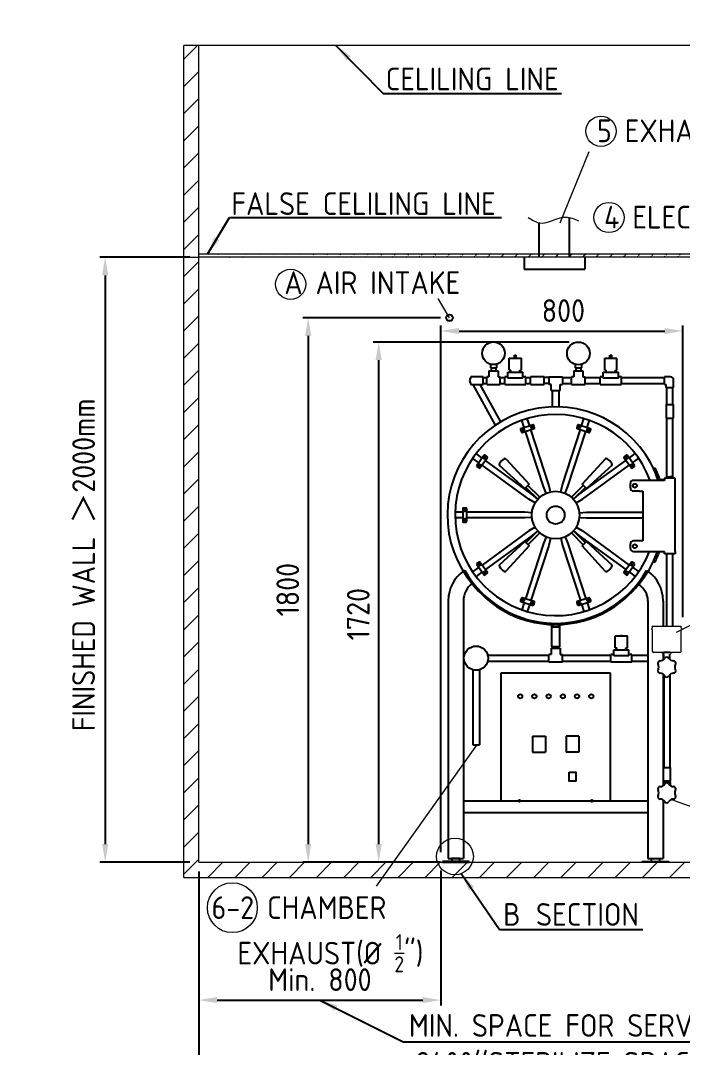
# Model space of a CAD drawing. Header units: millimetres. Extents: x 520436 to 532156, y 98171 to 106411.
# Drawn here: x 524059 to 526247, y 99896 to 103291 of the extents above; entities that cross this region are included whole.
import ezdxf

# ---------------------------------------------------------------- set-up
doc = ezdxf.new("R2010")
doc.units = ezdxf.units.MM
doc.linetypes.add('HIDDEN', pattern=[9.525, 6.35, -3.175])
doc.layers.get('0').update_dxf_attribs({"lineweight": 25})
for name, color, linetype, lineweight in [('D', 3, 'Continuous', 13), ('H', 2, 'HIDDEN', 15), ('S', 4, 'Continuous', 15)]:
    doc.layers.add(name, color=color, linetype=linetype, lineweight=lineweight)
doc.styles.get("Standard").update_dxf_attribs({"font": 'KAIU.TTF'})
doc.styles.add('STU25', font='isocp2.shx')
doc.dimstyles.new('STU25', dxfattribs={"dimscale": 30, "dimtxt": 2.5, "dimasz": 2, "dimexe": 0.6, "dimexo": 1, "dimgap": 1, "dimtad": 1, "dimdsep": 46, "dimtxsty": 'STU25', "dimcen": 2, "dimazin": 2, "dimtfac": 1, "dimtmove": 0, "dimatfit": 3, "dimfxl": 0, "dimtolj": 1, "dimtzin": 0, "dimarcsym": 0})
doc.dimstyles.new('STU25$7', dxfattribs={"dimscale": 30, "dimtxt": 2.5, "dimasz": 2, "dimexe": 1.25, "dimexo": 0.625, "dimgap": 1, "dimtad": 0, "dimdec": 4, "dimdsep": 46, "dimtxsty": 'STU25', "dimcen": 2.5, "dimazin": 2, "dimtfac": 1, "dimtdec": 4, "dimtmove": 0, "dimatfit": 3, "dimfxl": 0, "dimtolj": 1, "dimtzin": 0, "dimarcsym": 0})

# ---------------------------------------------------------------- blocks, each defined once
blk = doc.blocks.new('*D4')
at = {"layer": 'D', "color": 0, "linetype": 'Continuous', "lineweight": -2}
for p, q in [((525448.3, 100541.3), (525448.3, 102282.4)), ((526248.3, 101318.3), (526248.3, 102282.4)), ((525508.3, 102264.4), (526188.3, 102264.4))]:
    blk.add_line(p, q, dxfattribs=at)
at = {"layer": 'D', "color": 0}
for points in [[(525508.3, 102274.4), (525508.3, 102254.4), (525448.3, 102264.4)], [(526188.3, 102254.4), (526188.3, 102274.4), (526248.3, 102264.4)]]:
    blk.add_solid(points, dxfattribs=at)
at = {"layer": 'Defpoints', "color": 0}
for p in [(526248.3, 102264.4), (526248.3, 101288.3), (525448.3, 100511.3)]:
    blk.add_point(p, dxfattribs=at)
at = {"layer": 'D', "color": 0, "insert": (525853.3, 102331.9), "char_height": 75, "attachment_point": 5, "style": 'STU25'}
blk.add_mtext('\\A1;800', dxfattribs=at)
blk = doc.blocks.new('*D7')
at = {"layer": 'D', "color": 0, "lineweight": -2}
for p, q in [((525448.3, 100481.3), (525448.3, 100034.8)), ((524648.3, 100478.3), (524648.3, 100034.8)), ((524708.3, 100052.8), (525388.3, 100052.8))]:
    blk.add_line(p, q, dxfattribs=at)
at = {"layer": 'D', "color": 0}
for points in [[(524708.3, 100062.8), (524708.3, 100042.8), (524648.3, 100052.8)], [(525388.3, 100042.8), (525388.3, 100062.8), (525448.3, 100052.8)]]:
    blk.add_solid(points, dxfattribs=at)
at = {"layer": 'Defpoints', "color": 0}
for p in [(524648.3, 100508.3), (525448.3, 100511.3), (525448.3, 100052.8)]:
    blk.add_point(p, dxfattribs=at)
at = {"layer": 'D', "color": 0, "insert": (525048.3, 100120.3), "char_height": 75, "attachment_point": 5, "style": 'STU25'}
blk.add_mtext('\\A1;Min. 800', dxfattribs=at)
blk = doc.blocks.new('*D9')
at = {"layer": 'D', "color": 0, "lineweight": -2}
for p, q in [((525446.7, 102308.3), (524991.5, 102308.3)), ((525009.5, 102248.3), (525009.5, 100568.3)), ((525446.7, 100508.3), (524991.5, 100508.3))]:
    blk.add_line(p, q, dxfattribs=at)
at = {"layer": 'D', "color": 0}
for points in [[(525019.5, 102248.3), (524999.5, 102248.3), (525009.5, 102308.3)], [(524999.5, 100568.3), (525019.5, 100568.3), (525009.5, 100508.3)]]:
    blk.add_solid(points, dxfattribs=at)
at = {"layer": 'Defpoints', "color": 0}
for p in [(525476.7, 102308.3), (525009.5, 100508.3), (525476.7, 100508.3)]:
    blk.add_point(p, dxfattribs=at)
at = {"layer": 'D', "color": 0, "insert": (524942, 101409.4), "char_height": 75, "attachment_point": 5, "rotation": 90, "style": 'STU25'}
blk.add_mtext('\\A1;1800', dxfattribs=at)
blk = doc.blocks.new('*D15')
at = {"layer": 'D', "color": 0, "lineweight": -2}
for p, q in [((527048.3, 100527.8), (527048.3, 99750.9)), ((524648.3, 100478.3), (524648.3, 99750.9)), ((524708.3, 99768.9), (526988.3, 99768.9))]:
    blk.add_line(p, q, dxfattribs=at)
at = {"layer": 'D', "color": 0}
for points in [[(524708.3, 99778.9), (524708.3, 99758.9), (524648.3, 99768.9)], [(526988.3, 99758.9), (526988.3, 99778.9), (527048.3, 99768.9)]]:
    blk.add_solid(points, dxfattribs=at)
at = {"layer": 'Defpoints', "color": 0}
for p in [(527048.3, 100557.8), (524648.3, 100508.3), (527048.3, 99768.9)]:
    blk.add_point(p, dxfattribs=at)
at = {"layer": 'D', "color": 0, "insert": (525867.1, 99840.1), "char_height": 75, "attachment_point": 5, "style": 'STU25'}
blk.add_mtext('\\A1;2400((STERILIZE SPACE))', dxfattribs=at)
blk = doc.blocks.new('*D18')
at = {"layer": 'D', "color": 0, "lineweight": -2}
for p, q in [((524618.3, 102508.3), (524320.3, 102508.3)), ((524338.3, 102448.3), (524338.3, 100568.3)), ((524618.3, 100508.3), (524320.3, 100508.3))]:
    blk.add_line(p, q, dxfattribs=at)
at = {"layer": 'D', "color": 0}
for points in [[(524348.3, 102448.3), (524328.3, 102448.3), (524338.3, 102508.3)], [(524328.3, 100568.3), (524348.3, 100568.3), (524338.3, 100508.3)]]:
    blk.add_solid(points, dxfattribs=at)
at = {"layer": 'Defpoints', "color": 0}
for p in [(524648.3, 102508.3), (524338.3, 100508.3), (524648.3, 100508.3)]:
    blk.add_point(p, dxfattribs=at)
at = {"layer": 'D', "color": 0, "insert": (524229.6, 100941.5), "char_height": 75, "attachment_point": 1, "rotation": 90, "style": 'STU25'}
blk.add_mtext('\\A1;FINISHED WALL {\\f標楷體|b0|i0|c136|p65;＞}2000mm', dxfattribs=at)
blk = doc.blocks.new('*D20')
at = {"layer": 'D', "color": 0, "linetype": 'Continuous', "lineweight": -2}
for p, q in [((525872.8, 102228.1), (525224.6, 102228.1)), ((525242.6, 102168.1), (525242.6, 100568.3)), ((525354.7, 100508.3), (525224.6, 100508.3))]:
    blk.add_line(p, q, dxfattribs=at)
at = {"layer": 'D', "color": 0}
for points in [[(525252.6, 102168.1), (525232.6, 102168.1), (525242.6, 102228.1)], [(525232.6, 100568.3), (525252.6, 100568.3), (525242.6, 100508.3)]]:
    blk.add_solid(points, dxfattribs=at)
at = {"layer": 'Defpoints', "color": 0}
for p in [(525902.8, 102228.1), (525242.6, 100508.3), (525384.7, 100508.3)]:
    blk.add_point(p, dxfattribs=at)
at = {"layer": 'D', "color": 0, "insert": (525175.1, 101328.4), "char_height": 75, "attachment_point": 5, "rotation": 90, "style": 'STU25'}
blk.add_mtext('\\A1;{\\Fisocp2.shx;1720}', dxfattribs=at)

msp = doc.modelspace()

# ---------------------------------------------------------------- hatches: boundary and pattern name
at = {"layer": 'H', "linetype": 'HIDDEN', "ltscale": 5}
h = msp.add_hatch(dxfattribs=at)
h.set_pattern_fill('ANSI31', color=256, scale=20, style=0)
h.set_pattern_definition([(45, (758962.125, 120024.62), (-44.90128, 44.90128), [])])
h.paths.add_polyline_path([(527098.286, 100458.328), (527098.286, 103208.328), (527048.286, 103208.328), (527048.286, 100508.328), (524648.286, 100508.328), (524648.286, 103208.328), (524598.286, 103208.328), (524598.286, 100458.328)])
at = {"layer": 'H'}
h = msp.add_hatch(dxfattribs=at)
h.set_pattern_fill('ANSI31', color=256, scale=10, style=0)
h.set_pattern_definition([(45, (762191.374, 120024.62), (-22.4506403, 22.4506403), [])])
edge = h.paths.add_edge_path()
edge.add_line((527048.286, 102518.328), (524648.286, 102518.328))
edge.add_line((527048.286, 102508.328), (524648.286, 102508.328))

# ---------------------------------------------------------------- linework, layer by layer
at = {"linetype": 'Continuous'}
for p, q in [((525773.786, 102508.328), (525773.786, 102621.725)), ((525873.786, 102508.328), (525873.786, 102639.635)), ((525723.786, 102508.328), (525723.786, 102469.185)), ((525923.786, 102508.328), (525923.786, 102469.185)), ((525723.786, 102469.185), (525923.786, 102469.185)), ((525691.362, 102174.561), (525691.362, 102184.561)), ((525691.362, 102184.561), (525697.362, 102184.561)), ((525697.362, 102174.561), (525697.362, 102184.561)), ((526007.286, 102174.561), (526007.286, 102184.561)), ((526007.286, 102184.561), (526013.286, 102184.561)), ((526013.286, 102174.561), (526013.286, 102184.561)), ((525612.352, 102154.409), (525612.352, 102143.051)), ((525612.352, 102143.051), (525632.352, 102143.051)), ((525614.352, 102143.051), (525614.352, 102133.051)), ((525630.352, 102143.051), (525630.352, 102133.051)), ((525630.352, 102143.051), (525630.352, 102133.051)), ((525632.352, 102154.409), (525632.352, 102143.051)), ((525674.362, 102174.561), (525714.362, 102174.561)), ((525674.362, 102134.561), (525674.362, 102174.561)), ((525714.362, 102134.561), (525714.362, 102174.561)), ((525892.786, 102154.409), (525892.786, 102143.051)), ((525892.786, 102143.051), (525912.786, 102143.051)), ((525894.786, 102143.051), (525894.786, 102133.051)), ((525910.786, 102143.051), (525910.786, 102133.051)), ((525910.786, 102143.051), (525910.786, 102133.051)), ((525912.786, 102154.409), (525912.786, 102143.051)), ((525990.286, 102174.561), (526030.286, 102174.561)), ((525990.286, 102134.561), (525990.286, 102174.561)), ((526030.286, 102134.561), (526030.286, 102174.561)), ((525547.786, 102113.051), (525542.786, 102100.551)), ((525587.786, 102113.051), (525547.786, 102113.051)), ((525587.786, 102088.051), (525587.786, 102113.051)), ((525587.786, 102110.551), (525599.852, 102110.551)), ((525599.852, 102088.051), (525599.852, 102113.051)), ((525607.352, 102113.051), (525599.852, 102113.051)), ((525607.352, 102133.051), (525607.352, 102113.051)), ((525607.352, 102133.051), (525637.352, 102133.051)), ((525612.352, 102133.051), (525632.352, 102133.051)), ((525637.352, 102133.051), (525637.352, 102113.051)), ((525637.352, 102113.051), (525644.852, 102113.051)), ((525644.852, 102088.051), (525644.852, 102113.051)), ((525644.852, 102110.551), (525659.362, 102110.551)), ((525659.362, 102088.051), (525659.362, 102113.051)), ((525669.362, 102113.051), (525659.362, 102113.051)), ((525669.362, 102118.051), (525669.362, 102128.051)), ((525669.362, 102128.051), (525719.362, 102128.051)), ((525669.362, 102108.051), (525669.362, 102118.051)), ((525674.362, 102134.561), (525679.362, 102134.561)), ((525679.362, 102128.051), (525679.362, 102134.561)), ((525709.362, 102134.561), (525714.362, 102134.561)), ((525709.362, 102128.051), (525709.362, 102134.561)), ((525719.362, 102118.051), (525719.362, 102128.051)), ((525719.362, 102108.051), (525719.362, 102118.051)), ((525729.362, 102113.051), (525719.362, 102113.051)), ((525729.362, 102088.051), (525729.362, 102113.051)), ((525729.362, 102110.551), (525744.897, 102110.551)), ((525744.897, 102088.051), (525744.897, 102113.051)), ((525789.897, 102113.051), (525744.897, 102113.051)), ((525789.897, 102088.051), (525789.897, 102113.051)), ((525805.286, 102110.551), (525789.897, 102110.551)), ((525805.286, 102113.051), (525805.286, 102088.051)), ((525805.286, 102113.051), (525850.286, 102113.051)), ((525850.286, 102113.051), (525850.286, 102088.051)), ((525850.286, 102110.551), (525880.286, 102110.551)), ((525880.286, 102088.051), (525880.286, 102113.051)), ((525887.786, 102113.051), (525880.286, 102113.051)), ((525887.786, 102133.051), (525917.786, 102133.051)), ((525887.786, 102133.051), (525887.786, 102113.051)), ((525892.786, 102133.051), (525912.786, 102133.051)), ((525917.786, 102133.051), (525917.786, 102113.051)), ((525917.786, 102113.051), (525925.286, 102113.051)), ((525925.286, 102088.051), (525925.286, 102113.051)), ((525925.286, 102110.551), (525975.286, 102110.551)), ((525975.286, 102088.051), (525975.286, 102113.051)), ((525985.286, 102113.051), (525975.286, 102113.051)), ((525985.286, 102128.051), (526035.286, 102128.051)), ((525985.286, 102118.051), (525985.286, 102128.051)), ((525985.286, 102108.051), (525985.286, 102118.051)), ((525990.286, 102134.561), (525995.286, 102134.561)), ((525995.286, 102128.051), (525995.286, 102134.561)), ((526025.286, 102134.561), (526030.286, 102134.561)), ((526025.286, 102128.051), (526025.286, 102134.561)), ((526035.286, 102118.051), (526035.286, 102128.051)), ((526035.286, 102108.051), (526035.286, 102118.051)), ((526045.286, 102113.051), (526035.286, 102113.051)), ((526045.286, 102088.051), (526045.286, 102113.051)), ((526045.286, 102110.551), (526187.742, 102110.551)), ((526187.742, 102088.051), (526187.742, 102113.051)), ((526207.742, 102113.051), (526187.742, 102113.051)), ((525542.786, 102100.551), (525547.786, 102088.051)), ((525547.786, 102088.051), (525587.786, 102088.051)), ((525554.122, 102088.051), (525627.988, 101953.112)), ((525577.216, 102088.051), (525644.903, 101963.814)), ((525587.786, 102090.551), (525599.852, 102090.551)), ((525599.852, 102088.051), (525644.852, 102088.051)), ((525644.852, 102090.551), (525659.362, 102090.551)), ((525659.362, 102088.051), (525729.362, 102088.051)), ((525719.362, 102108.051), (525669.362, 102108.051)), ((525729.362, 102090.551), (525744.897, 102090.551)), ((525744.897, 102088.051), (525789.897, 102088.051)), ((525805.286, 102090.551), (525789.897, 102090.551)), ((525812.786, 102088.051), (525805.286, 102088.051)), ((525812.786, 102068.051), (525812.786, 102088.051)), ((525842.786, 102088.051), (525850.286, 102088.051)), ((525842.786, 102068.051), (525842.786, 102088.051)), ((525850.286, 102090.551), (525880.286, 102090.551)), ((525880.286, 102088.051), (525925.286, 102088.051)), ((525925.286, 102090.551), (525975.286, 102090.551)), ((525975.286, 102088.051), (526045.286, 102088.051)), ((526035.286, 102108.051), (525985.286, 102108.051)), ((526045.286, 102090.551), (526187.742, 102090.551)), ((526187.742, 102088.051), (526192.742, 102088.051)), ((526192.742, 102078.051), (526192.742, 102088.051)), ((526192.742, 102078.051), (526217.742, 102078.051)), ((526195.242, 102021.051), (526195.242, 102078.051)), ((526215.242, 102021.051), (526215.242, 102078.051)), ((526217.742, 102078.051), (526217.742, 102103.051)), ((525812.786, 102068.051), (525842.786, 102068.051)), ((526192.742, 102021.051), (526217.742, 102021.051)), ((526192.742, 102021.051), (526192.742, 101976.051)), ((526217.742, 101976.051), (526217.742, 102021.051)), ((526192.742, 101976.051), (526217.742, 101976.051)), ((526195.242, 101778.051), (526195.242, 101976.051)), ((526215.242, 101778.051), (526215.242, 101976.051)), ((525663.723, 101841.309), (525740.384, 101758.302)), ((525915.187, 101758.302), (525992.017, 101841.496)), ((525725.535, 101743.453), (525642.341, 101820.283)), ((526013.043, 101820.114), (525930.036, 101743.453)), ((526187.742, 101770.551), (526084.742, 101770.551)), ((526222.742, 101778.051), (526187.742, 101778.051)), ((526187.742, 101778.051), (526187.742, 101770.551)), ((526198.276, 101782.087), (526197.733, 101781.545)), ((526197.733, 101778.593), (526197.733, 101781.545)), ((526198.276, 101782.087), (526205.242, 101782.087)), ((526212.209, 101782.087), (526205.242, 101782.087)), ((526212.209, 101782.087), (526212.751, 101781.545)), ((526212.751, 101778.593), (526212.751, 101781.545)), ((526222.742, 101770.551), (526222.742, 101778.051)), ((526222.742, 101535.551), (526222.742, 101770.551)), ((525740.384, 101758.302), (525725.535, 101743.453)), ((525729.601, 101747.518), (525768.844, 101708.276)), ((525775.561, 101714.993), (525736.319, 101754.236)), ((525919.253, 101754.236), (525880.01, 101714.993)), ((525886.728, 101708.276), (525925.97, 101747.518)), ((525930.036, 101743.453), (525915.187, 101758.302)), ((526104.742, 101735.551), (526115.742, 101735.551)), ((526115.742, 101735.551), (526115.742, 101570.551)), ((525768.844, 101603.827), (525729.601, 101564.584)), ((525925.97, 101564.584), (525886.728, 101603.827)), ((525642.528, 101491.988), (525725.535, 101568.65)), ((525725.535, 101568.65), (525740.384, 101553.801)), ((525736.319, 101557.866), (525775.561, 101597.109)), ((525880.01, 101597.109), (525919.253, 101557.866)), ((525915.187, 101553.801), (525930.036, 101568.65)), ((525930.036, 101568.65), (526013.23, 101491.82)), ((526115.742, 101570.551), (526104.742, 101570.551)), ((525740.384, 101553.801), (525663.554, 101470.606)), ((525991.849, 101470.794), (525915.187, 101553.801)), ((526084.742, 101535.551), (526187.742, 101535.551)), ((526187.742, 101528.051), (526187.742, 101535.551)), ((526222.742, 101535.551), (526222.742, 101528.051)), ((526222.742, 101528.051), (526187.742, 101528.051)), ((526195.242, 101288.328), (526195.242, 101528.051)), ((526215.242, 101288.328), (526215.242, 101528.051)), ((526024.828, 101257.061), (526064.828, 101257.061)), ((526024.828, 101217.061), (526024.828, 101257.061)), ((526041.828, 101257.061), (526041.828, 101257.561)), ((526041.828, 101257.561), (526047.828, 101257.561)), ((526047.828, 101257.061), (526047.828, 101257.561)), ((526064.828, 101217.061), (526064.828, 101257.061)), ((525603.312, 101193.051), (525805.286, 101193.051)), ((525812.786, 101195.551), (525805.286, 101195.551)), ((525805.286, 101170.551), (525805.286, 101195.551)), ((525812.786, 101215.551), (525842.786, 101215.551)), ((525812.786, 101215.551), (525812.786, 101195.551)), ((525817.786, 101215.551), (525817.786, 101220.551)), ((525837.786, 101215.551), (525837.786, 101220.551)), ((525842.786, 101215.551), (525842.786, 101195.551)), ((525842.786, 101195.551), (525850.286, 101195.551)), ((525850.286, 101170.551), (525850.286, 101195.551)), ((525850.286, 101193.051), (526009.828, 101193.051)), ((526019.828, 101195.551), (526009.828, 101195.551)), ((526009.828, 101170.551), (526009.828, 101195.551)), ((526019.828, 101210.551), (526069.828, 101210.551)), ((526019.828, 101200.551), (526019.828, 101210.551)), ((526019.828, 101190.551), (526019.828, 101200.551)), ((526024.828, 101217.061), (526029.828, 101217.061)), ((526029.828, 101210.551), (526029.828, 101217.061)), ((526059.828, 101217.061), (526064.828, 101217.061)), ((526059.828, 101210.551), (526059.828, 101217.061)), ((526069.828, 101200.551), (526069.828, 101210.551)), ((526069.828, 101190.551), (526069.828, 101200.551)), ((526079.828, 101195.551), (526069.828, 101195.551)), ((526079.828, 101170.551), (526079.828, 101195.551)), ((526079.828, 101193.051), (526132.786, 101193.051)), ((526185.136, 101180.293), (526185.136, 101194.847)), ((526205.436, 101180.293), (526205.436, 101194.847)), ((525603.312, 101173.051), (525805.286, 101173.051)), ((525805.286, 101170.551), (525850.286, 101170.551)), ((525850.286, 101173.051), (526009.828, 101173.051)), ((526009.828, 101170.551), (526079.828, 101170.551)), ((526069.828, 101190.551), (526019.828, 101190.551)), ((526079.828, 101173.051), (526132.786, 101173.051)), ((526185.286, 101128.403), (526185.286, 100821.497)), ((526205.286, 101128.403), (526205.286, 100821.497)), ((526182.786, 100821.497), (526182.786, 100776.497)), ((526182.786, 100821.497), (526207.786, 100821.497)), ((526207.786, 100776.497), (526207.786, 100821.497)), ((526182.786, 100776.497), (526207.786, 100776.497)), ((526182.786, 100771.497), (526207.786, 100771.497)), ((526182.786, 100771.497), (526182.786, 100761.281)), ((526205.286, 100776.497), (526185.286, 100776.497)), ((526185.286, 100776.497), (526185.286, 100771.497)), ((526205.286, 100776.497), (526205.286, 100771.497)), ((526207.786, 100761.281), (526207.786, 100771.497)), ((525511.065, 100521.328), (525484.507, 100521.328)), ((525484.507, 100521.328), (525484.507, 100511.328)), ((525511.065, 100511.328), (525511.065, 100521.328)), ((526144.507, 100511.328), (526144.507, 100521.328)), ((526171.065, 100521.328), (526171.065, 100511.328)), ((525542.286, 100511.328), (525453.286, 100511.328)), ((525453.286, 100511.328), (525453.286, 100508.328)), ((525453.286, 100508.328), (525542.286, 100508.328)), ((525542.286, 100508.328), (525542.286, 100511.328)), ((526113.286, 100511.328), (526202.286, 100511.328)), ((526113.286, 100508.328), (526113.286, 100511.328)), ((526202.286, 100508.328), (526113.286, 100508.328)), ((526202.286, 100511.328), (526202.286, 100508.328))]:
    msp.add_line(p, q, dxfattribs=at)
for p, q in [((525817.786, 102068.051), (525837.786, 102068.051)), ((525817.786, 102013.912), (525817.786, 102068.051)), ((525837.786, 102068.051), (525837.786, 102013.912)), ((525741.953, 101950.961), (525734.115, 101975.084)), ((525913.619, 101950.961), (525921.457, 101975.084)), ((525711.661, 101939.016), (525714.442, 101930.457)), ((525752.89, 101954.515), (525712.945, 101941.536)), ((525723.882, 101945.09), (525716.044, 101969.213)), ((525716.963, 101929.172), (525756.907, 101942.151)), ((525758.191, 101944.671), (525755.41, 101953.231)), ((525900.162, 101953.231), (525897.38, 101944.671)), ((525898.665, 101942.151), (525938.609, 101929.172)), ((525942.626, 101941.536), (525902.682, 101954.515)), ((525931.689, 101945.09), (525939.527, 101969.213)), ((525941.129, 101930.457), (525943.91, 101939.016)), ((525787.143, 101750.395), (525727.9, 101932.726)), ((525805.213, 101756.266), (525745.97, 101938.597)), ((525850.359, 101756.266), (525909.602, 101938.597)), ((525868.429, 101750.395), (525927.672, 101932.726)), ((525573.834, 101828.816), (525553.313, 101843.724)), ((525585.001, 101844.187), (525564.481, 101859.096)), ((525591.761, 101853.491), (525567.074, 101819.512)), ((525577.591, 101811.871), (525602.278, 101845.849)), ((525601.836, 101848.643), (525594.555, 101853.933)), ((526053.293, 101845.849), (526077.98, 101811.871)), ((526061.017, 101853.933), (526053.736, 101848.643)), ((526088.497, 101819.512), (526063.81, 101853.491)), ((526070.57, 101844.187), (526091.09, 101859.096)), ((526081.738, 101828.816), (526102.258, 101843.724)), ((525567.516, 101816.718), (525574.798, 101811.428)), ((525739.451, 101708.487), (525584.351, 101821.174)), ((525750.619, 101723.859), (525595.519, 101836.546)), ((525904.952, 101723.859), (526060.053, 101836.546)), ((525916.12, 101708.487), (526071.221, 101821.174)), ((526080.774, 101811.428), (526088.055, 101816.718)), ((526151.149, 101809.562), (526156.568, 101812.138)), ((526187.742, 101772.051), (526172.78, 101772.051)), ((525796.383, 101728.269), (525787.143, 101750.395)), ((525810.742, 101732.935), (525805.213, 101756.266)), ((525844.829, 101732.935), (525850.359, 101756.266)), ((525859.188, 101728.269), (525868.429, 101750.395)), ((526074.742, 101745.551), (526074.742, 101760.551)), ((526104.742, 101735.551), (526084.742, 101735.551)), ((525759.932, 101696.019), (525739.451, 101708.487)), ((525768.806, 101708.234), (525750.619, 101723.859)), ((525886.765, 101708.234), (525904.952, 101723.859)), ((525895.64, 101696.019), (525916.12, 101708.487)), ((525520.786, 101677.051), (525520.786, 101635.051)), ((525531.786, 101679.051), (525522.786, 101679.051)), ((525533.786, 101635.051), (525533.786, 101677.051)), ((525520.786, 101665.551), (525495.421, 101665.551)), ((525520.786, 101646.551), (525495.421, 101646.551)), ((525725.501, 101665.551), (525533.786, 101665.551)), ((525725.501, 101646.551), (525533.786, 101646.551)), ((525749.398, 101663.6), (525725.501, 101665.551)), ((525749.398, 101648.502), (525725.501, 101646.551)), ((525906.173, 101663.6), (525930.071, 101665.551)), ((525906.173, 101648.502), (525930.071, 101646.551)), ((525930.071, 101665.551), (526115.742, 101665.551)), ((525930.071, 101646.551), (526115.742, 101646.551)), ((525522.786, 101633.051), (525531.786, 101633.051)), ((525739.451, 101603.615), (525584.351, 101490.928)), ((525759.932, 101616.084), (525739.451, 101603.615)), ((525768.806, 101603.869), (525750.619, 101588.244)), ((525886.765, 101603.869), (525904.952, 101588.244)), ((525895.64, 101616.084), (525916.12, 101603.615)), ((525916.12, 101603.615), (526071.221, 101490.928)), ((525750.619, 101588.244), (525595.519, 101475.557)), ((525796.383, 101583.833), (525787.143, 101561.708)), ((525810.742, 101579.168), (525805.213, 101555.837)), ((525844.829, 101579.168), (525850.359, 101555.837)), ((525859.188, 101583.833), (525868.429, 101561.708)), ((525904.952, 101588.244), (526060.053, 101475.557)), ((526104.742, 101570.551), (526084.742, 101570.551)), ((525787.143, 101561.708), (525727.9, 101379.376)), ((525805.213, 101555.837), (525745.97, 101373.505)), ((525850.359, 101555.837), (525909.602, 101373.505)), ((525868.429, 101561.708), (525927.672, 101379.376)), ((526074.742, 101545.551), (526074.742, 101560.551)), ((525574.798, 101500.674), (525567.516, 101495.384)), ((525602.278, 101466.253), (525577.591, 101500.232)), ((526077.98, 101500.232), (526053.293, 101466.253)), ((526088.055, 101495.384), (526080.774, 101500.674)), ((526151.149, 101502.541), (526156.568, 101499.964)), ((525527.439, 101473.296), (525523.957, 101471.328)), ((525573.834, 101483.287), (525553.313, 101468.378)), ((525585.001, 101467.915), (525564.481, 101453.007)), ((525567.074, 101492.59), (525591.761, 101458.612)), ((525594.555, 101458.169), (525601.836, 101463.459)), ((526053.736, 101463.459), (526061.017, 101458.169)), ((526063.81, 101458.612), (526088.497, 101492.59)), ((526070.57, 101467.915), (526091.09, 101453.007)), ((526081.738, 101483.287), (526102.258, 101468.378)), ((526128.133, 101473.296), (526131.615, 101471.328)), ((525472.786, 101373.03), (525472.786, 100521.328)), ((525522.786, 101373.03), (525522.786, 100521.328)), ((525714.442, 101381.646), (525711.661, 101373.086)), ((525712.945, 101370.566), (525752.89, 101357.588)), ((525723.882, 101367.013), (525716.044, 101342.89)), ((525756.907, 101369.951), (525716.963, 101382.93)), ((525755.41, 101358.872), (525758.191, 101367.431)), ((525897.38, 101367.431), (525900.162, 101358.872)), ((525938.609, 101382.93), (525898.665, 101369.951)), ((525902.682, 101357.588), (525942.626, 101370.566)), ((525931.689, 101367.013), (525939.527, 101342.89)), ((525943.91, 101373.086), (525941.129, 101381.646)), ((526132.786, 101373.03), (526132.786, 100521.328)), ((526182.786, 101373.03), (526182.786, 101288.328)), ((525741.953, 101361.141), (525734.115, 101337.018)), ((525913.619, 101361.141), (525921.457, 101337.018)), ((525814.786, 101220.551), (525814.786, 101298.287)), ((525817.786, 101298.191), (525817.786, 101286.551)), ((525837.786, 101286.551), (525837.786, 101298.191)), ((525840.786, 101298.287), (525840.786, 101220.551)), ((525817.786, 101286.551), (525837.786, 101286.551)), ((525840.786, 101220.551), (525814.786, 101220.551)), ((526182.786, 101201.328), (526182.786, 101177.089)), ((526195.286, 101201.328), (526185.136, 101201.328)), ((526205.436, 101201.328), (526195.286, 101201.328)), ((526185.136, 101180.293), (526185.136, 101178.889)), ((526205.436, 101178.889), (526205.436, 101180.293)), ((525553.582, 101143.504), (525553.582, 100896.503)), ((525575.582, 101143.504), (525575.582, 100896.503)), ((526009.036, 101133.828), (525646.536, 101133.828)), ((525646.536, 101133.828), (525646.536, 100711.328)), ((526009.036, 100711.328), (526009.036, 101133.828)), ((526182.786, 101130.34), (526182.786, 100761.282)), ((525751.186, 100925.328), (525751.186, 100872.828)), ((525751.186, 100925.328), (525793.886, 100925.328)), ((525793.886, 100925.328), (525793.886, 100872.828)), ((525904.886, 100925.328), (525862.186, 100925.328)), ((525862.186, 100925.328), (525862.186, 100872.828)), ((525904.886, 100925.328), (525904.886, 100872.828)), ((525553.582, 100896.503), (525575.582, 100896.503)), ((525751.186, 100872.828), (525793.886, 100872.828)), ((525904.886, 100872.828), (525862.186, 100872.828)), ((525522.786, 100711.328), (526132.786, 100711.328)), ((525646.536, 100711.328), (526009.036, 100711.328)), ((526182.786, 100714.531), (526182.786, 100521.328)), ((525522.786, 100672.828), (526132.786, 100672.828)), ((525472.786, 100521.328), (525522.786, 100521.328)), ((526132.786, 100521.328), (526182.786, 100521.328))]:
    msp.add_line(p, q)
at = {"color": 7, "linetype": 'Continuous', "lineweight": 15}
for p, q in [((526147.286, 101288.328), (526243.286, 101288.328)), ((526147.286, 101288.328), (526147.286, 101282.112)), ((526147.286, 101276.544), (526147.286, 101206.328)), ((526243.286, 101282.112), (526243.286, 101288.328)), ((526243.286, 101206.328), (526243.286, 101276.544)), ((526238.286, 101201.328), (526152.286, 101201.328))]:
    msp.add_line(p, q, dxfattribs=at)
msp.add_lwpolyline([(525872.536, 100806.678), (525894.536, 100806.678), (525894.536, 100776.478), (525872.536, 100776.478)], close=True)
for centre, radius in [((525476.655, 102308.328), 10.761), ((525720.66, 101937.208), 3.5), ((525749.192, 101946.479), 3.5), ((525906.379, 101946.479), 3.5), ((525934.911, 101937.208), 3.5), ((525593.493, 101844.816), 3.5), ((526062.079, 101844.816), 3.5), ((525575.859, 101820.545), 3.5), ((526079.712, 101820.545), 3.5), ((526089.742, 101753.051), 6.5), ((525527.286, 101671.051), 3.5), ((525827.786, 101656.051), 29.644), ((525527.286, 101641.051), 3.5), ((526089.742, 101553.051), 6.5), ((525575.859, 101491.557), 3.5), ((525593.493, 101467.286), 3.5), ((526062.079, 101467.286), 3.5), ((526079.712, 101491.557), 3.5), ((525720.66, 101374.894), 3.5), ((525749.192, 101365.623), 3.5), ((525906.379, 101365.623), 3.5), ((525934.911, 101374.894), 3.5), ((525710.536, 101056.828), 7), ((525757.536, 101056.828), 7), ((525804.536, 101056.828), 7), ((525851.536, 101056.828), 7), ((525898.536, 101056.828), 7), ((525945.536, 101056.828), 7), ((525707.786, 100711.328), 3), ((525947.786, 100711.328), 3)]:
    msp.add_circle(centre, radius)
at = {"linetype": 'Continuous'}
for centre, radius in [((525622.352, 102190.765), 37.5), ((525902.786, 102190.551), 37.5), ((525827.786, 101656.051), 78.75), ((525564.582, 101183.051), 40)]:
    msp.add_circle(centre, radius, dxfattribs=at)
for centre, radius, start, end in [((526207.742, 102103.051), 10, 0, 90), ((525688.142, 101795.695), 55.773, 123.648227, 146.352885), ((525660.009, 101837.961), 5, 42.039064, 123.648227), ((525995.557, 101837.956), 5.007, 56.352885, 135), ((525967.429, 101795.695), 55.773, 33.648227, 56.352885), ((525645.881, 101823.823), 5.007, 146.352885, 225), ((526009.695, 101823.828), 5, 312.039064, 33.648227), ((525645.876, 101488.275), 5, 132.039064, 213.648227), ((525688.142, 101516.408), 55.773, 213.648227, 236.352885), ((525660.014, 101474.147), 5.007, 236.352885, 315), ((525995.562, 101474.142), 5, 222.039064, 303.648227), ((525967.429, 101516.408), 55.773, 303.648227, 326.352885), ((526009.69, 101488.279), 5.007, 326.352885, 45)]:
    msp.add_arc(centre, radius, start, end, dxfattribs=at)
for centre, radius, start, end in [((525827.786, 101656.051), 358, 18.65279, 340.330613), ((525827.786, 101656.051), 332.5, 20.142788, 338.751969), ((525713.563, 101939.634), 2, 108, 198), ((525753.508, 101952.613), 2, 18, 108), ((525756.289, 101944.053), 2, 288, 18), ((525899.283, 101944.053), 2, 162, 252), ((525902.064, 101952.613), 2, 72, 162), ((525942.008, 101939.634), 2, 342, 72), ((525716.345, 101931.075), 2, 198, 288), ((525939.227, 101931.075), 2, 252, 342), ((525593.379, 101852.315), 2, 54, 144), ((525600.66, 101847.025), 2, 324, 54), ((526054.911, 101847.025), 2, 126, 216), ((526062.192, 101852.315), 2, 36, 126), ((525568.692, 101818.336), 2, 144, 234), ((525575.973, 101813.046), 2, 234, 324), ((526079.598, 101813.046), 2, 216, 306), ((526086.879, 101818.336), 2, 306, 36), ((525828.286, 101656.051), 357.5, 18.679842, 25.429472), ((525828.286, 101656.051), 363.5, 18.360399, 25.429472), ((525828.286, 101656.051), 363.5, 18.360399, 25.429472), ((526084.742, 101760.551), 10, 90, 180), ((526084.742, 101745.551), 10, 180, 270), ((525522.786, 101677.051), 2, 90, 180), ((525531.786, 101677.051), 2, 0, 90), ((525522.786, 101635.051), 2, 180, 270), ((525531.786, 101635.051), 2, 270, 0), ((526084.742, 101560.551), 10, 90, 180), ((526084.742, 101545.551), 10, 180, 270), ((525828.286, 101656.051), 357.5, 334.570528, 340.301967), ((525828.286, 101656.051), 363.5, 334.570528, 340.640197), ((525828.286, 101656.051), 363.5, 334.570528, 340.640197), ((525575.973, 101499.056), 2, 36, 126), ((526079.598, 101499.056), 2, 54, 144), ((525592.786, 101373.03), 120, 125, 180), ((525827.786, 101643.051), 349, 209.474974, 330.525026), ((525827.786, 101643.051), 345, 209.474974, 330.525026), ((525568.692, 101493.766), 2, 126, 216), ((525600.66, 101465.077), 2, 306, 36), ((526054.911, 101465.077), 2, 144, 234), ((526086.879, 101493.766), 2, 324, 54), ((526062.786, 101373.03), 120, 0, 55), ((525592.786, 101373.03), 70, 125.593335, 180), ((525593.379, 101459.787), 2, 216, 306), ((526062.192, 101459.787), 2, 234, 324), ((526072.786, 101373.03), 60, 0, 61.900167), ((525713.563, 101372.468), 2, 162, 252), ((525716.345, 101381.028), 2, 72, 162), ((525756.289, 101368.049), 2, 342, 72), ((525899.283, 101368.049), 2, 108, 198), ((525939.227, 101381.028), 2, 18, 108), ((525942.008, 101372.468), 2, 288, 18), ((525753.508, 101359.49), 2, 252, 342), ((525902.064, 101359.49), 2, 198, 288)]:
    msp.add_arc(centre, radius, start, end)
at = {"color": 7, "linetype": 'Continuous', "lineweight": 15}
for centre, radius, start, end in [((526147.286, 101279.328), 2.5, 96.15064, 263.84936), ((526146.986, 101282.112), 0.3, 276.15064, 0), ((526146.986, 101276.544), 0.3, 0, 83.84936), ((526243.586, 101282.112), 0.3, 180, 263.84936), ((526243.586, 101276.544), 0.3, 96.15064, 180), ((526243.286, 101279.328), 2.5, 276.15064, 83.84936), ((526152.286, 101206.328), 5, 180, 270), ((526175.775, 101191.328), 10, 20.605558, 90), ((526214.796, 101191.328), 10, 90, 159.394442), ((526238.286, 101206.328), 5, 270, 0)]:
    msp.add_arc(centre, radius, start, end, dxfattribs=at)
at = {"color": 7, "linetype": 'Continuous'}
for centre, radius, start, end in [((526173.56, 101166.258), 7.973, 91.15518, 208.84482), ((526173.56, 101166.258), 7.972, 91.15518, 208.84482), ((526150.786, 101153.715), 18.027, 331.15518, 28.84482), ((526150.786, 101153.715), 18.028, 331.15518, 28.84482), ((526173.036, 101192.253), 18.028, 271.15518, 328.84482), ((526173.036, 101192.253), 18.027, 271.15518, 328.84482), ((526195.286, 101178.801), 7.973, 31.15518, 148.84482), ((526195.286, 101178.801), 7.972, 31.15518, 148.84482), ((526217.536, 101192.253), 18.028, 211.15518, 268.84482), ((526217.536, 101192.253), 18.027, 211.15518, 268.84482), ((526217.012, 101166.258), 7.973, 331.15518, 88.84482), ((526217.012, 101166.258), 7.972, 331.15518, 88.84482), ((526239.786, 101153.715), 18.028, 151.15518, 208.84482), ((526239.786, 101153.715), 18.027, 151.15518, 208.84482), ((526173.56, 101141.171), 7.973, 151.15518, 268.84482), ((526173.56, 101141.171), 7.972, 151.15518, 268.84482), ((526173.036, 101115.176), 18.028, 31.15518, 88.84482), ((526173.036, 101115.176), 18.027, 31.15518, 88.84482), ((526195.286, 101128.628), 7.972, 211.15518, 328.84482), ((526195.286, 101128.628), 7.973, 211.15518, 328.84482), ((526217.536, 101115.176), 18.028, 91.15518, 148.84482), ((526217.536, 101115.176), 18.027, 91.15518, 148.84482), ((526217.012, 101141.171), 7.973, 271.15518, 28.84482), ((526217.012, 101141.171), 7.972, 271.15518, 28.84482), ((526173.56, 100750.45), 7.973, 91.15518, 208.84482), ((526173.56, 100750.45), 7.972, 91.15518, 208.84482), ((526173.036, 100776.444), 18.027, 271.15518, 328.84482), ((526173.036, 100776.444), 18.028, 271.15518, 328.84482), ((526195.286, 100762.993), 7.973, 31.15518, 148.84482), ((526195.286, 100762.993), 7.972, 31.15518, 148.84482), ((526217.536, 100776.444), 18.028, 211.15518, 268.84482), ((526217.536, 100776.444), 18.027, 211.15518, 268.84482), ((526217.012, 100750.45), 7.973, 331.15518, 88.84482), ((526217.012, 100750.45), 7.972, 331.15518, 88.84482), ((526173.56, 100725.363), 7.973, 151.15518, 268.84482), ((526173.56, 100725.363), 7.972, 151.15518, 268.84482), ((526150.786, 100737.906), 18.027, 331.15518, 28.84482), ((526150.786, 100737.906), 18.028, 331.15518, 28.84482), ((526173.036, 100699.368), 18.028, 31.15518, 88.84482), ((526173.036, 100699.368), 18.027, 31.15518, 88.84482), ((526217.536, 100699.368), 18.028, 91.15518, 148.84482), ((526217.536, 100699.368), 18.027, 91.15518, 148.84482), ((526217.012, 100725.363), 7.973, 271.15518, 28.84482), ((526217.012, 100725.363), 7.972, 271.15518, 28.84482), ((526239.786, 100737.906), 18.028, 151.15518, 208.84482), ((526239.786, 100737.906), 18.027, 151.15518, 208.84482), ((526195.286, 100712.819), 7.972, 211.15518, 328.84482), ((526195.286, 100712.819), 7.973, 211.15518, 328.84482)]:
    msp.add_arc(centre, radius, start, end, dxfattribs=at)
at = {"layer": 'D'}
for p, q in [((525842.262, 102621.941), (525938.565, 102858.36)), ((525476.655, 102308.328), (525439.395, 102372.334)), ((526227.671, 101268.748), (526372.217, 101342.07)), ((525566.359, 100895.297), (525234.789, 100429.771)), ((526210.406, 100715.926), (526373.984, 100656.77))]:
    msp.add_line(p, q, dxfattribs=at)
at = {"layer": 'D', "linetype": 'Continuous'}
msp.add_line((524598.286, 102508.328), (524648.286, 102508.328), dxfattribs=at)
at = {"layer": 'D'}
for centre, radius in [((525977.539, 102924.874), 50), ((526003.99, 102639.662), 50), ((524951.441, 102418.926), 50), ((525494.927, 100527.805), 60.747), ((524758.878, 100358.211), 82.5)]:
    msp.add_circle(centre, radius, dxfattribs=at)
msp.add_spline([(525737.254, 102639.766), (525775.159, 102621.504), (525861.497, 102641.171), (525903.613, 102628.528)], degree=3, dxfattribs=at)
at = {"layer": 'S', "linetype": 'Continuous'}
for p, q in [((524598.286, 100458.328), (524598.286, 103208.328)), ((527098.286, 103208.328), (524598.286, 103208.328)), ((524648.286, 100508.328), (524648.286, 103208.328)), ((527048.286, 102518.328), (524648.286, 102518.328)), ((527048.286, 102508.328), (524648.286, 102508.328)), ((524648.286, 100508.328), (527048.286, 100508.328)), ((524598.286, 100458.328), (527098.286, 100458.328))]:
    msp.add_line(p, q, dxfattribs=at)

# ---------------------------------------------------------------- texts
at = {"layer": 'D', "color": 11, "attachment_point": 1, "style": 'STU25'}
for s, insert, char_height in [('{\\A1;}\\P{\\A1;1. COLD WATER INTAKE OF ∅1/2", TEMPERATURE OF WATER 25°C, CONSUMPTION }\\P{\\A1;\\F???; }{\\A1;\\Fisocp2.shx;PER CYCLE 10}{\\A1;\\f標楷體|b0|i0|c136|p65;~}{\\A1;\\Fisocp2.shx;300 LITERS. (WATER CONSUMPTION DETERMINED BY DRYING TIME) }\\P{\\A1;\\F???; }{\\A1;\\Fisocp2.shx;THE VACUUM PUMP 10 L/MIN. PRESSURE OF WATER 0.5}{\\A1;\\f標楷體|b0|i0|c136|p65;~}{\\A1;\\Fisocp2.shx;10 bar}{\\A1;\\f標楷體|b0|i0|c136|p65;、}{\\A1;\\Fisocp2.shx;HARDNESS OF }\\P{\\A1;\\F???; }{\\A1;\\Fisocp2.shx;WATER 0.9°fH(0.09mmol/L)}{\\A1;\\f標楷體|b0|i0|c136|p65;、}{\\A1;\\Fisocp2.shx;pH 7}{\\A1;\\f標楷體|b0|i0|c136|p65;~}{\\A1;\\Fisocp2.shx;9}{\\A1;\\f標楷體|b0|i0|c136|p65;、}{\\A1;\\Fisocp2.shx;THE CHLORIDES LEVEL WILL BE }{\\A1;\\f新細明體|b0|i0|c136|p16;≦}{\\A1;\\Fisocp2.shx;0.1 mg/l, }\\P{\\A1;\\F????;  }{\\A1;\\Fisocp2.shx;PLACED THE WALL WITH BUILT-IN AND ACCESSIBLE KEY.}\\P{\\A1;\\Fisocp2.shx;}\\P{\\A1;\\Fisocp2.shx;2.COLD TREATEDWATER INTAKE OF  SUPPLIED AT TEMPERATURE OF 25°C, }\\P{\\A1;\\F????;   }{\\A1;\\Fisocp2.shx;CONSUMPTION PER 8}{\\A1;\\f標楷體|b0|i0|c136|p65;~}{\\A1;\\Fisocp2.shx;10L/CYC, HARDNESS OF WATER}{\\A1;\\f新細明體|b0|i0|c136|p16;≦}{\\A1;\\Fisocp2.shx;0.2°fH(0.02mmol/L),pH 5}{\\A1;\\f標楷體|b0|i0|c136|p65;~}{\\A1;\\Fisocp2.shx;7}\\P{\\A1;\\F???; }{\\A1;\\Fisocp2.shx;AND WITH CONDUCTIVITY }{\\A1;\\f新細明體|b0|i0|c136|p16;≦}{\\A1;\\Fisocp2.shx;15}{\\A1;\\f新細明體|b0|i0|c136|p16;μ}{\\A1;\\Fisocp2.shx;S/cm.}\\P{\\A1;\\Fisocp2.shx;NOTE:}\\P{\\A1;\\F????; }{\\A1;\\Fisocp2.shx;EACH TIME THE STEAM GENERATOR IS EMPTIED FOR CLEANING OR MAINTENANCE, }\\P{\\A1;\\F????; }{\\A1;\\Fisocp2.shx;A FURTHER 15 LITER OF WATER ARE NEEDED TO FILL IT UP AGAIN.}\\P{\\A1;\\Fisocp2.shx;3. DRAINAGE PIPE ∅}{\\A1;\\f新細明體|b0|i0|c136|p16;≧}{\\A1;\\Fisocp2.shx;1" METALLIC PIPE, CORROSION RESISTANCE 2"G. AND A }\\P{\\A1;\\F???; }{\\A1;\\Fisocp2.shx;TEMPERATURE OF 100°C ABOVE.}\\P{\\A1;\\Fisocp2.shx;4.ELECTRIC INTAKE ,12kW,WIRE 4 m LONG. (GENERAL POWER SUPPLY TO THE STERILIZER)}\\P{\\A1;\\Fisocp2.shx;}\\P{\\A1;\\Fisocp2.shx;}\\P{\\A1;\\Fisocp2.shx;}\\P{\\A1;\\Fisocp2.shx;NOTE:POWER INPUT MUST BE INSTALLED ACCORDING TO LOCAL APPLICABLE NORMS.}\\P{\\A1;NOTE: ONCE THERE EXISTS REVERSING OF FAN BLADES THAT WILL CAUSED NO VACUUM VALUE, }\\P{\\A1;TURN OFF THE MAIN POWER AND THEN SWITCH ANY TWO LINES OF THE THREE-PHASES EXCEPT GROUND LINE. }\\P{\\A1;YOU MAY HAVE TO REPEAT THIS SWITCHING STEPS FOR TWO TIMES TO MATCH }\\P{\\A1;WITH THE CORRECT ROTATING DIRECTION AS SHOWN ON THE PUMP. }\\P{\\A1;\\Fisocp2.shx;5. CEILING MOUNTED AIR EXTRACTION WITH GRILLE DRAW 300 Kcal/h (LOADING / }\\P{\\A1;\\F???; }{\\A1;\\Fisocp2.shx;UNLOADING AREA).}\\P{\\A1;\\Fisocp2.shx;6.DRAINAGE PIPE AND EXHAUST}{\\A1;\\F????; }{\\A1;\\Fisocp2.shx;CONNECTING PIPE MUST KEEP THE STRAIGHT,}\\P{\\A1;\\F????; }{\\A1;\\Fisocp2.shx;SHALL NOTBE BENT.}\\P{\\A1;\\Fisocp2.shx;}\\P{\\A1;\\Fisocp2.shx;B. THE EQUIPMENT SHALL BE ADJUST TO A ANGLE OF 1°-2° WITH REAR SITE }\\P{\\A1;\\F???; }{\\A1;\\Fisocp2.shx;HIGHER THAN FRONT SITE FOR THE PROPER OPERATION OF DRY AND DRAINAGE.}\\P{\\A1;\\Fisocp2.shx;}\\P{\\A1;\\Fisocp2.shx;IMPORTANT}{\\A1;\\f標楷體|b0|i0|c136|p65;：}{\\A1;\\Fisocp2.shx;ENVIRONMENT CONDITIONS IN THE STERILE AREA:}\\P{\\A1;\\Fisocp2.shx;-THE STERILE AREA TEMPERATURE MUST BE }{\\A1;\\f標楷體|b0|i0|c136|p65;≦}{\\A1;\\Fisocp2.shx; 40°C ;HUMIDITY }{\\A1;\\f標楷體|b0|i0|c136|p65;≦}{\\A1;\\Fisocp2.shx; 85%RH}\\P{\\A1;\\Fisocp2.shx;-TO KEEP THESE CONDITIONS IN THE STERILE AREA AND DEPENDING ON THE Kcal. }\\P{\\A1;\\F???; }{\\A1;\\Fisocp2.shx;LOST BY THE EQUIPMENT INDICATED IN THE ITEMS 4 , WE SUGGEST THAT THE }\\P{\\A1;\\F???; }{\\A1;\\Fisocp2.shx;EXTRACTOR AND THE DIAMETER OF THE EXTRACTION TUBE ARE CALCULATED }\\P{\\A1;\\F???; }{\\A1;\\Fisocp2.shx;AND MADE BY A SPECIALIZED COMPANY.}\\P{\\A1;\\Fisocp2.shx;}\\P{\\A1;\\Fisocp2.shx;ATTENTION}{\\A1;\\fArial|b0|i0|c0|p34;:}\\P{\\A1;\\Fisocp2.shx;- THE ELECTRIC WIRES TO THE STERILIZER SHOULD BE DRIVEN BY AN HERMETIC }\\P{\\A1;\\F???; }{\\A1;\\Fisocp2.shx;CONDUIT.  }\\P{\\A1;\\Fisocp2.shx;- THE INDICATED AIR EXTRACTION IS ONLY TO DISSIPATE THE HEAT OF THE }\\P{\\A1;\\F???; }{\\A1;\\Fisocp2.shx;MACHINE AND MUST BE INDEPENDENT OF THE CLIMATE CONTROL SYSTEM OF THE }\\P{\\A1;\\F???; }{\\A1;\\Fisocp2.shx;ZONE.}\\P{\\A1;\\Fisocp2.shx;- CHAMBER DIMENSIONS: ∅610x1200 mm}\\P{\\A1;\\Fisocp2.shx;- DEVICE OUTSIDE DIMENSIONS: W800mmxH1720mmxD1500mm}\\P{\\A1;\\Fisocp2.shx;- ALL THE OUTLETS MUST BE INSTALLED ACCORDING TO LOCAL APPLICABLE NORMS}\\P{\\A1;\\Fisocp2.shx;- IF THERE IS NO FALSE CEILING, THE AIR EXTRACTION, MUST BE INSTALLED IN THE }\\P{\\A1;\\F???; }{\\A1;\\Fisocp2.shx;WALL, AND HAVE THE SAME CAPACITY AS THOSE OF THE FALSE CEILING, SO THE }\\P{\\A1;\\F???; }{\\A1;\\Fisocp2.shx;AIR CAN BE CARRIED OUTSIDE OF THE BUILDING.  IT ALSO NEEDS TO BE EQUIPPED }\\P{\\A1;\\F???; }{\\A1;\\Fisocp2.shx;WITH A GRILLE.}\\P{\\A1;\\Fisocp2.shx;- THE INSTALLATION UP TO THE MACHINE AS WELL AS THE SUPPLY OF ACCESSIBLE }\\P{\\A1;\\F???; }{\\A1;\\Fisocp2.shx;KEY ACCORDING TO THE SPECIFICATIONS INDICATED IN THE DRAWING, ARE }\\P{\\A1;\\F???; }{\\A1;\\Fisocp2.shx;CHARGEABLE TO THE PURCHASERS. }\\P{\\A1;\\Fisocp2.shx;- IF THERE IS ANY KIND OF PROBLEM DURING INSTALLATION FOR THE VARIOUS }\\P{\\A1;\\F???; }{\\A1;\\Fisocp2.shx;INTAKES NOT INDICATED IN THE DRAWING, PLEASE CONTACT OUR TECHNICAL }\\P{\\A1;\\F???; }{\\A1;\\Fisocp2.shx;SERVICE DEPT. FOR FURTHER ASSISTANCE.}\\P{\\A1;\\Fisocp2.shx;- THE MEASUREMENTS OF THIS DRAWING ARE CONSIDERING FINISHED WALLS.}\\P{\\A1;\\Fisocp2.shx;- THE SPACES OF MAINTENANCE MUST BE SUFFICIENTLY ILLUMINATED.}', (520908.761, 105734.785), 59), ('{\\C3;5 EXHAUST FAN MOTOR}', (525964.291, 102963.663), 75), ('{\\C3;4 ELECTRIC INTAKE BOX}', (525987.833, 102678.271), 75), ('\\A1;{\\C3;6-2 CHAMBER \\P  EXHAUST(%%c \\H0.7x;\\S1/2;\\H1.429x;")}', (524690.021, 100395.86), 75)]:
    msp.add_mtext(s, dxfattribs=dict(at, insert=insert, char_height=char_height))
at = {"layer": 'D', "color": 11, "char_height": 75, "attachment_point": 1}
for s, insert in [('{\\Fisocp2.shx;\\C3;CELILING LINE}', (525265.804, 103135.077)), ('{\\Fisocp2.shx;\\C3;FALSE CELILING LINE}', (524755.778, 102723.009)), ('{\\Fisocp2.shx;\\C3;A AIR INTAKE}', (524930.535, 102461.569)), ('{\\Fisocp2.shx;\\C3;B\\f標楷體|b0|i0|c136|p65; \\Fisocp2.shx;SECTION}', (525654.187, 100373.378)), ('{\\Fisocp2.shx;\\C3;MIN. SPACE FOR SERVICE}', (525342.632, 100006.402))]:
    msp.add_mtext(s, dxfattribs=dict(at, insert=insert))

# ---------------------------------------------------------------- dimensions: what is measured, and where the dimension line sits
at = {"layer": 'D'}
dim = msp.add_linear_dim(base=(524338.326, 100508.328), p1=(524648.286, 102508.328), p2=(524648.286, 100508.328), angle=90, text='FINISHED WALL {\\f標楷體|b0|i0|c136|p65;＞}<>mm', dimstyle='STU25', dxfattribs=at)
dim.commit()
dim.dimension.update_dxf_attribs({"geometry": '*D18', "text_midpoint": (524268.961, 101508.328)})
at = {"layer": 'D', "linetype": 'Continuous'}
dim = msp.add_linear_dim(base=(526248.286, 102264.448), p1=(525448.286, 100511.328), p2=(526248.286, 101288.328), dimstyle='STU25', dxfattribs=at)
dim.commit()
dim.dimension.update_dxf_attribs({"geometry": '*D4', "text_midpoint": (525853.286, 102264.448), "dimtype": 160})
at = {"layer": 'D'}
dim = msp.add_linear_dim(base=(525009.545, 100508.328), p1=(525476.655, 102308.328), p2=(525476.655, 100508.328), angle=90, dimstyle='STU25', dxfattribs=at)
dim.commit()
dim.dimension.update_dxf_attribs({"geometry": '*D9', "text_midpoint": (525009.545, 101409.414), "dimtype": 160})
at = {"layer": 'D', "linetype": 'Continuous'}
dim = msp.add_linear_dim(base=(525242.597, 100508.328), p1=(525902.786, 102228.051), p2=(525384.703, 100508.328), angle=90, text='{\\Fisocp2.shx;<>}', dimstyle='STU25', override={"dimdec": 0}, dxfattribs=at)
dim.commit()
dim.dimension.update_dxf_attribs({"geometry": '*D20', "text_midpoint": (525242.597, 101328.367), "dimtype": 160})
at = {"layer": 'D'}
dim = msp.add_linear_dim(base=(527048.286, 99768.851), p1=(524648.286, 100508.328), p2=(527048.286, 100557.841), text='<>((STERILIZE SPACE))', dimstyle='STU25', dxfattribs=at)
dim.commit()
dim.dimension.update_dxf_attribs({"geometry": '*D15', "text_midpoint": (525867.146, 99768.851), "dimtype": 160})
dim = msp.add_linear_dim(base=(525448.286, 100052.812), p1=(524648.286, 100508.328), p2=(525448.286, 100511.328), text='Min. <>', dimstyle='STU25', dxfattribs=at)
dim.commit()
dim.dimension.update_dxf_attribs({"geometry": '*D7', "text_midpoint": (525048.286, 100120.312)})

# ---------------------------------------------------------------- leaders
for points in [[(525101.415, 103208.328), (525257.88, 103049.316), (525847.062, 103049.316)], [(524676.689, 102518.328), (524749.475, 102639.186), (525648.547, 102639.186)], [(525515.776, 100470.748), (525642.145, 100286.466), (526116.517, 100286.51)], [(525048.286, 100052.812), (525324.094, 99914.431), (526419.145, 99914.431)]]:
    msp.add_leader(points, dimstyle='STU25$7', override={"dimgap": 1, "dimtad": 0}, dxfattribs=at)

doc.saveas('drawing.dxf')
